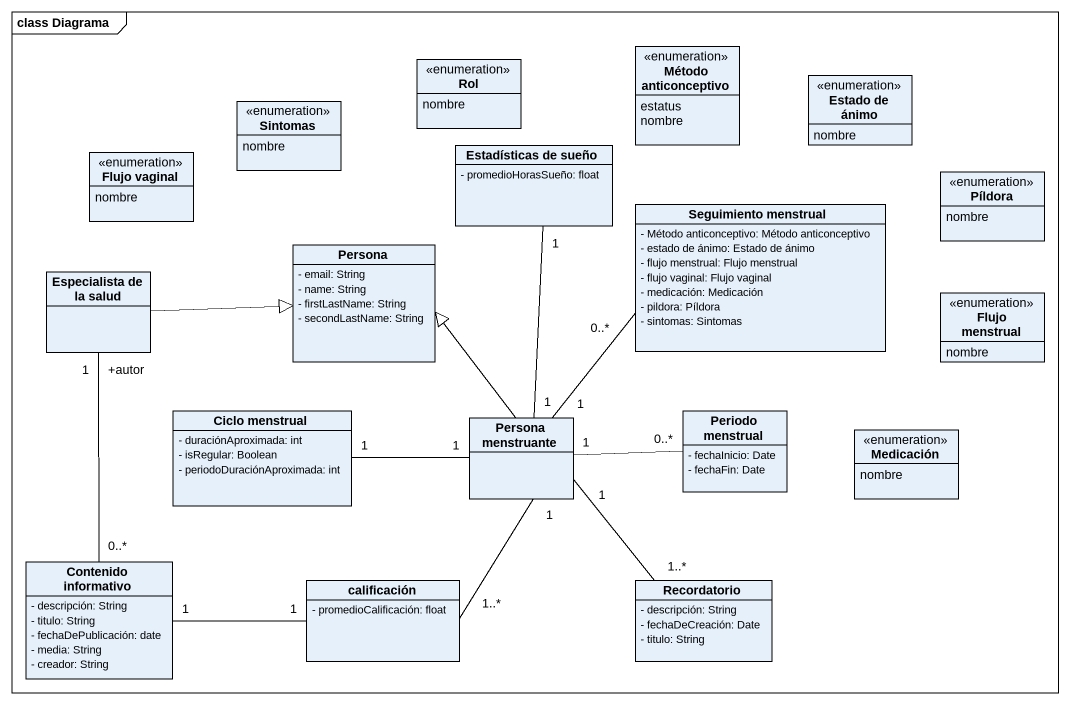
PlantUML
@startuml
mainframe class Diagrama
hide circle
hide empty members
skinparam classAttributeIconSize 0
enum Rol {
  nombre
}
enum "Método anticonceptivo" as Método_anticonceptivo {
  estatus
  nombre
}
enum "Estado de ánimo" as Estado_de_ánimo {
  nombre
}
enum Sintomas {
  nombre
}
class "Estadísticas de sueño" as Estadísticas_de_sueño {
  - promedioHorasSueño: float
}
enum "Flujo vaginal" as Flujo_vaginal {
  nombre
}
enum Píldora {
  nombre
}
class Persona {
  - email: String
  - name: String
  - firstLastName: String
  - secondLastName: String
}
class "Seguimiento menstrual" as Seguimiento_menstrual {
  - Método anticonceptivo: Método anticonceptivo
  - estado de ánimo: Estado de ánimo
  - flujo menstrual: Flujo menstrual
  - flujo vaginal: Flujo vaginal
  - medicación: Medicación
  - pildora: Píldora
  - sintomas: Sintomas
}
class "Especialista de la salud" as Especialista_de_la_salud
enum "Flujo menstrual" as Flujo_menstrual {
  nombre
}
class "Ciclo menstrual" as Ciclo_menstrual {
  - duraciónAproximada: int
  - isRegular: Boolean
  - periodoDuraciónAproximada: int
}
class "Persona menstruante" as Persona_menstruante
class "Periodo menstrual" as Periodo_menstrual {
  - fechaInicio: Date
  - fechaFin: Date
}
enum Medicación {
  nombre
}
class "Contenido informativo" as Contenido_informativo {
  - descripción: String
  - titulo: String
  - fechaDePublicación: date
  - media: String
  - creador: String
}
class calificación {
  - promedioCalificación: float
}
class Recordatorio {
  - descripción: String
  - fechaDeCreación: Date
  - titulo: String
}
Estadísticas_de_sueño "1" -- "1" Persona_menstruante
Seguimiento_menstrual "0..*" -- "1" Persona_menstruante
Especialista_de_la_salud -right-|> Persona
Ciclo_menstrual "1" -right- "1" Persona_menstruante
Persona_menstruante -up-|> Persona
Persona_menstruante "1" -- "1..*" Recordatorio
Periodo_menstrual "0..*" -left- "1" Persona_menstruante
Contenido_informativo "0..*" -up- "+autor\n1" Especialista_de_la_salud
Contenido_informativo "1" -right- "1" calificación
calificación "1..*" -up- "1" Persona_menstruante
@enduml
